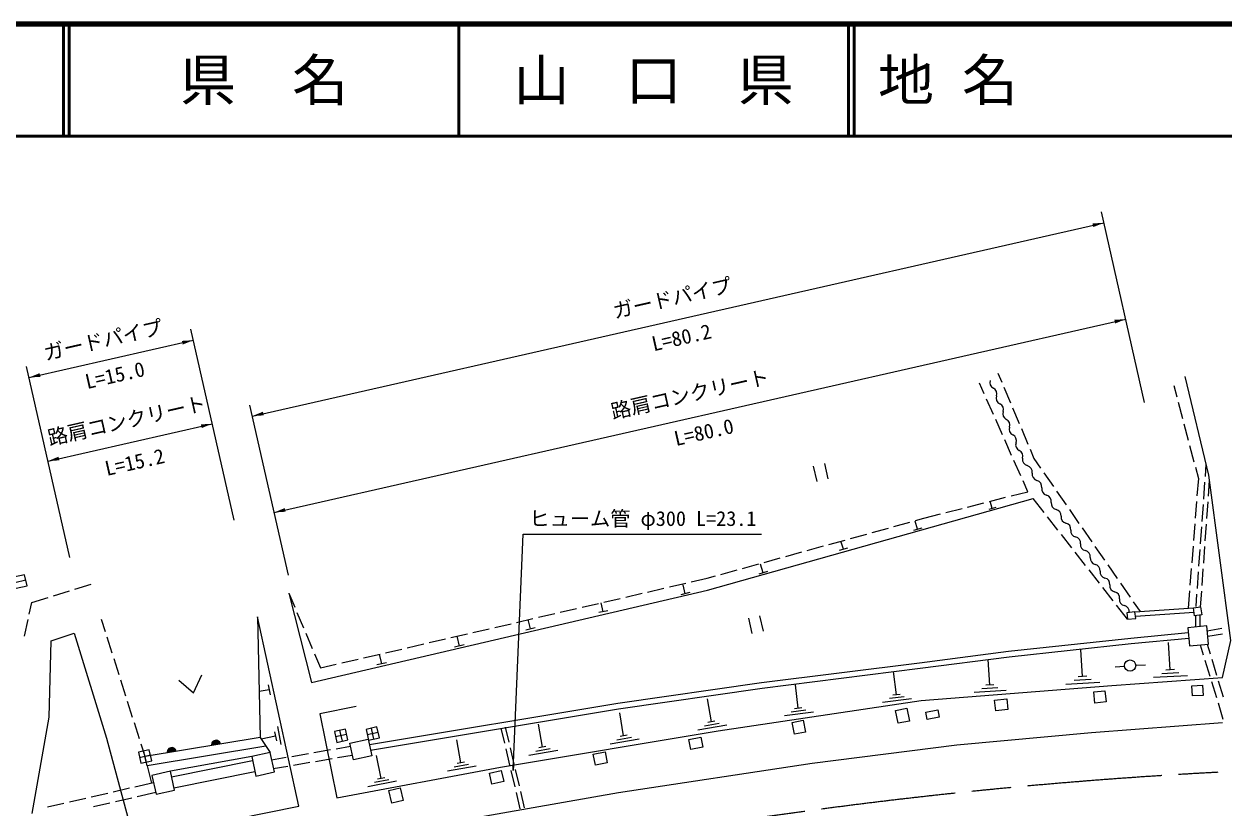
# Model space of a CAD drawing. Units: millimetres, scale not verified. Extents: x 40000 to 680000, y 20000 to 380000.
# Drawn here: x 294214 to 401249, y 310089 to 380000 of the extents above; entities that cross this region are included whole.
import ezdxf
from ezdxf.enums import TextEntityAlignment as Align

# ---------------------------------------------------------------- set-up
doc = ezdxf.new("R2010")
doc.units = ezdxf.units.MM
doc.header["$LTSCALE"] = 1000
doc.linetypes.add('CHAIN', pattern=[18.5, 12, -1.5, 3.5, -1.5])
for name, color, linetype, lineweight in [('M-BMK', 2, 'CHAIN', 13), ('M-BMK-ROW', 30, 'Continuous', 25), ('M-STR-HTXT', 7, 'Continuous', 13), ('M-TTL', 2, 'Continuous', 140), ('M-TTL-LINE', 7, 'Continuous', 50), ('M-WORK', 1, 'Continuous', 13)]:
    doc.layers.add(name, color=color, linetype=linetype, lineweight=lineweight)
doc.layers.add('M-TTL-TXT', color=7, linetype='Continuous')
doc.styles.add('ＭＳ ゴシック', font='')
doc.styles.get('ＭＳ ゴシック').set_extended_font_data('MS Gothic')

# ---------------------------------------------------------------- blocks, each defined once
blk = doc.blocks.new('filled_arrow')
at = {"color": 0, "linetype": 'Continuous', "lineweight": -2}
blk.add_solid([(7.5, 1.25), (0, 0), (7.5, -1.25)], dxfattribs=at)
blk = doc.blocks.new('open_arrow')
at = {"color": 0, "linetype": 'Continuous', "lineweight": -2}
blk.add_lwpolyline([(7.5, 1.25), (0, 0), (7.5, -1.25)], dxfattribs=at)

msp = doc.modelspace()

# ---------------------------------------------------------------- linework, layer by layer
at = {"layer": 'M-BMK'}
msp.add_arc((424608, -136093), 450000, 91.32774, 98.46853, dxfattribs=at)
at = {"layer": 'M-BMK-ROW'}
for p, q in [((294266, 330885), (293291, 330664)), ((294488, 329910), (294266, 330885)), ((294377, 330397), (293402, 330176)), ((293512, 329688), (294488, 329910)), ((322877, 317129), (321901, 316908)), ((321901, 316908), (322123, 315933)), ((322610, 316043), (322389, 317018)), ((323098, 316154), (322877, 317129)), ((325699, 317320), (324723, 317099)), ((324723, 317099), (324945, 316124)), ((325809, 316832), (324834, 316611)), ((325432, 316234), (325211, 317209)), ((325920, 316345), (325699, 317320)), ((322987, 316641), (322012, 316420)), ((322123, 315933), (323098, 316154)), ((324945, 316124), (325920, 316345)), ((305388, 315274), (304412, 315053)), ((304412, 315053), (304634, 314078)), ((305498, 314786), (304523, 314565)), ((305121, 314188), (304900, 315163)), ((305609, 314299), (305388, 315274)), ((304634, 314078), (305609, 314299))]:
    msp.add_line(p, q, dxfattribs=at)
at = {"layer": 'M-STR-HTXT'}
for p, q in [((394163, 346256), (390308, 363248)), ((314588, 345043), (390529, 362272)), ((316537, 336450), (392479, 353679)), ((312954, 335745), (309090, 352776)), ((294667, 348479), (309311, 351801)), ((298309, 332422), (294445, 349454)), ((317810, 330840), (314366, 346018)), ((296356, 341031), (311001, 344354))]:
    msp.add_line(p, q, dxfattribs=at)
msp.add_lwpolyline([(337835, 313446), (338750, 334500), (360000, 334500)], dxfattribs=at)
at = {"layer": 'M-TTL'}
msp.add_line((680000, 380000), (40000, 380000), dxfattribs=at)
at = {"layer": 'M-TTL-LINE'}
for p, q in [((297750, 380000), (297750, 370000)), ((298250, 380000), (298250, 370000)), ((333000, 380000), (333000, 370000)), ((367750, 380000), (367750, 370000)), ((368250, 380000), (368250, 370000)), ((40000, 370000), (680000, 370000))]:
    msp.add_line(p, q, dxfattribs=at)
at = {"layer": 'M-WORK'}
for p, q in [((379866, 347015), (379441, 347970)), ((381088, 348865), (381427, 348062)), ((399901, 339758), (397798, 348553)), ((381621, 347601), (382204, 346219)), ((396763, 347758), (397029, 346757)), ((380680, 345188), (380070, 346559)), ((382398, 345758), (382981, 344376)), ((397157, 346274), (397542, 344824)), ((381494, 343361), (380884, 344732)), ((383176, 343916), (383759, 342534)), ((397670, 344340), (398055, 342891)), ((382308, 341534), (381698, 342905)), ((383953, 342073), (384292, 341269)), ((398183, 342407), (398568, 340958)), ((364607, 340575), (364917, 339209)), ((365941, 339442), (365631, 340807)), ((383122, 339708), (382511, 341078)), ((384292, 341269), (384895, 340400)), ((398696, 340474), (398961, 339474)), ((399586, 339635), (399665, 340744)), ((385180, 339989), (386035, 338757)), ((398961, 339474), (398840, 337926)), ((401854, 325030), (399901, 339758)), ((382258, 337915), (383751, 338296)), ((383751, 338296), (383325, 339251)), ((386320, 338346), (387175, 337113)), ((399444, 337640), (399551, 339137)), ((399863, 337898), (399963, 339293)), ((355169, 329502), (384236, 337681)), ((378383, 336925), (379836, 337297)), ((380320, 337420), (381774, 337792)), ((380583, 336802), (380391, 337438)), ((385209, 336435), (384236, 337681)), ((398801, 337427), (398683, 335932)), ((399721, 335903), (399828, 337399)), ((374468, 335925), (375960, 336307)), ((376445, 336430), (377898, 336802)), ((380901, 336898), (380265, 336706)), ((387460, 336702), (388315, 335470)), ((399302, 335645), (399408, 337142)), ((369865, 334652), (371311, 335052)), ((371793, 335185), (373239, 335585)), ((374285, 335053), (373559, 334834)), ((373922, 334944), (373703, 335669)), ((373721, 335719), (374468, 335925)), ((386440, 334859), (385517, 336041)), ((388600, 335059), (389455, 333827)), ((398644, 335433), (398526, 333938)), ((399159, 333651), (399266, 335147)), ((399579, 333908), (399686, 335404)), ((366010, 333586), (367456, 333986)), ((367938, 334119), (369383, 334519)), ((387672, 333283), (386748, 334465)), ((362155, 332520), (363601, 332920)), ((364082, 333053), (365528, 333453)), ((367660, 333265), (366934, 333046)), ((367297, 333156), (367078, 333881)), ((388903, 331707), (387980, 332889)), ((389740, 333416), (390594, 332183)), ((398487, 333440), (398370, 331944)), ((399017, 331656), (399124, 333152)), ((399436, 331913), (399543, 333410)), ((358300, 331453), (359745, 331853)), ((360149, 331055), (359912, 331839)), ((360227, 331987), (361673, 332386)), ((355142, 330580), (355890, 330787)), ((356372, 330920), (357818, 331320)), ((360540, 331174), (359757, 330937)), ((390135, 330131), (389211, 331313)), ((390879, 331772), (391734, 330540)), ((398330, 331446), (398213, 329950)), ((398875, 329661), (398981, 331157)), ((399294, 329918), (399401, 331415)), ((298751, 329594), (300200, 330035)), ((349834, 329349), (351296, 329688)), ((351783, 329801), (353244, 330140)), ((353198, 329199), (352998, 329992)), ((353731, 330253), (355142, 330580)), ((391366, 328555), (390443, 329737)), ((392019, 330129), (392874, 328896)), ((294910, 328425), (296359, 328866)), ((296837, 329011), (298272, 329448)), ((317826, 329257), (319855, 321276)), ((317826, 329257), (318363, 327992)), ((319855, 321276), (355169, 329502)), ((345938, 328446), (347399, 328785)), ((347886, 328898), (349347, 329237)), ((353595, 329298), (352801, 329099)), ((398174, 329452), (398052, 327904)), ((398760, 328053), (398839, 329162)), ((399159, 328025), (399259, 329420)), ((294685, 327374), (294910, 328425)), ((318559, 327532), (319145, 326151)), ((342041, 327543), (343502, 327881)), ((343989, 327994), (345451, 328333)), ((346279, 327681), (345479, 327508)), ((345879, 327594), (345706, 328394)), ((392647, 326916), (391674, 328161)), ((393305, 327586), (392580, 327502)), ((393159, 328486), (393762, 327616)), ((393305, 327586), (398532, 327936)), ((393373, 326999), (393305, 327586)), ((393351, 327188), (398588, 327539)), ((398532, 327936), (399159, 328025)), ((398632, 327225), (398532, 327936)), ((399159, 328025), (399259, 327314)), ((294266, 325418), (294580, 326885)), ((301486, 325787), (301136, 326891)), ((318736, 310260), (315033, 327138)), ((315033, 327138), (315282, 316380)), ((336196, 326187), (337657, 326526)), ((338144, 326639), (339606, 326978)), ((339377, 326051), (339197, 326883)), ((340093, 327091), (341554, 327430)), ((358835, 327003), (359145, 325638)), ((360169, 325870), (359859, 327235)), ((392580, 327502), (392647, 326916)), ((392647, 326916), (393373, 326999)), ((399259, 327314), (398632, 327225)), ((398696, 327234), (398708, 326223)), ((399096, 327291), (399107, 326262)), ((296628, 325003), (298693, 325669)), ((298693, 325669), (301570, 316330)), ((319341, 325691), (319927, 324310)), ((332300, 325284), (333761, 325623)), ((333047, 324531), (332857, 325413)), ((334248, 325736), (335709, 326074)), ((339793, 326141), (338961, 325961)), ((392926, 325244), (398058, 325742)), ((399704, 326320), (398018, 326156)), ((398018, 326156), (398175, 324538)), ((399862, 324702), (399704, 326320)), ((401059, 326088), (399748, 325872)), ((401107, 325602), (399796, 325375)), ((296459, 318199), (296628, 325003)), ((302091, 323881), (301637, 325311)), ((328403, 324380), (329864, 324719)), ((330351, 324832), (331812, 325171)), ((333488, 324627), (332607, 324436)), ((382020, 324067), (392926, 325244)), ((382079, 323571), (392977, 324746)), ((392977, 324746), (398106, 325245)), ((396441, 322408), (396300, 324833)), ((398175, 324538), (399862, 324702)), ((399135, 324632), (399403, 323757)), ((399745, 324691), (400006, 323834)), ((401114, 321711), (401854, 325030)), ((302695, 321975), (302242, 323404)), ((320122, 323850), (320659, 322585)), ((322558, 323025), (324019, 323364)), ((324506, 323477), (325968, 323816)), ((326120, 322947), (325934, 323810)), ((326455, 323929), (327916, 324267)), ((374097, 323048), (382020, 324067)), ((374160, 322552), (382079, 323571)), ((380352, 321052), (380220, 323332)), ((388626, 321808), (388486, 324233)), ((399549, 323279), (399987, 321844)), ((400152, 323356), (400591, 321921)), ((320659, 322585), (322071, 322912)), ((326552, 323040), (325689, 322853)), ((359992, 321282), (374097, 323048)), ((360058, 320787), (374160, 322552)), ((372030, 320181), (371777, 322254)), ((391530, 322678), (392379, 322741)), ((393380, 322828), (394256, 322865)), ((396820, 322429), (396062, 322386)), ((303300, 320068), (302847, 321498)), ((308013, 321489), (309347, 320356)), ((309347, 320356), (310061, 321953)), ((347174, 319440), (359992, 321282)), ((390177, 321289), (387145, 321114)), ((389401, 321548), (387886, 321461)), ((389005, 321830), (388247, 321786)), ((391257, 321005), (401114, 321711)), ((397991, 321889), (394960, 321714)), ((397216, 322148), (395700, 322061)), ((400133, 321366), (400571, 319931)), ((400737, 321443), (401175, 320008)), ((316070, 320635), (315187, 320463)), ((315984, 321077), (316157, 320194)), ((347251, 318946), (360058, 320787)), ((363268, 318985), (363015, 321058)), ((372354, 320221), (371706, 320142)), ((374239, 319676), (391257, 321005)), ((381810, 320564), (378960, 320399)), ((381081, 320808), (379656, 320726)), ((380708, 321072), (379996, 321031)), ((389633, 320435), (390621, 320538)), ((389736, 319442), (389633, 320435)), ((390621, 320538), (390724, 319545)), ((398383, 320997), (399332, 321043)), ((398427, 320089), (398383, 320997)), ((399376, 320134), (398427, 320089)), ((399332, 321043), (399376, 320134)), ((303905, 318162), (303451, 319592)), ((323830, 319153), (320610, 318496)), ((325030, 315744), (347174, 319440)), ((355523, 317766), (355168, 319824)), ((356130, 316980), (374239, 319676)), ((363592, 319025), (362944, 318946)), ((373389, 319821), (370798, 319505)), ((372709, 320001), (371414, 319843)), ((371959, 318779), (372957, 318981)), ((372957, 318981), (373188, 317841)), ((380787, 319692), (381866, 319824)), ((380902, 318750), (380787, 319692)), ((381866, 319824), (381981, 318881)), ((390724, 319545), (389736, 319442)), ((400717, 319453), (401155, 318019)), ((294928, 309587), (296459, 318199)), ((320610, 318496), (322110, 311008)), ((325112, 315251), (347251, 318946)), ((347700, 316521), (347345, 318578)), ((364626, 318625), (362036, 318309)), ((363947, 318805), (362652, 318647)), ((362725, 317726), (363714, 317914)), ((363714, 317914), (363915, 316854)), ((372190, 317639), (371959, 318779)), ((374650, 318637), (375723, 318831)), ((374767, 317991), (374650, 318637)), ((375840, 318186), (374767, 317991)), ((375723, 318831), (375840, 318186)), ((381981, 318881), (380902, 318750)), ((304509, 316256), (304056, 317685)), ((316570, 316887), (316725, 316091)), ((316810, 317347), (317122, 315755)), ((336713, 313724), (356130, 316980)), ((337097, 315860), (336782, 317198)), ((337487, 315952), (337171, 317290)), ((340451, 315507), (340096, 317565)), ((356898, 317474), (354326, 317030)), ((356210, 317620), (354925, 317398)), ((355844, 317822), (355202, 317711)), ((362926, 316666), (362725, 317726)), ((363915, 316854), (362926, 316666)), ((373188, 317841), (372190, 317639)), ((389421, 316819), (401103, 317707)), ((301570, 316330), (304001, 307336)), ((305011, 314676), (304661, 315779)), ((315282, 316380), (305011, 314676)), ((315282, 316380), (316157, 315049)), ((316648, 316489), (315374, 316240)), ((323290, 315870), (324926, 316223)), ((323614, 314373), (323290, 315870)), ((324926, 316223), (325250, 314726)), ((333174, 314111), (332818, 316169)), ((349075, 316229), (346504, 315784)), ((348388, 316375), (347102, 316152)), ((348022, 316576), (347379, 316465)), ((353514, 316203), (354576, 316411)), ((353689, 315310), (353514, 316203)), ((354576, 316411), (354751, 315519)), ((377415, 315734), (389421, 316819)), ((315795, 315600), (305210, 313848)), ((314521, 314688), (307269, 313366)), ((316157, 315049), (314521, 314688)), ((314521, 314688), (314907, 312938)), ((316543, 313299), (316157, 315049)), ((318102, 314695), (319580, 314950)), ((320072, 315035), (321551, 315291)), ((322043, 315376), (323348, 315601)), ((322179, 314587), (323484, 314813)), ((325250, 314726), (323614, 314373)), ((326066, 312729), (325665, 314778)), ((337556, 313914), (337212, 315374)), ((337946, 314005), (337601, 315465)), ((341826, 315215), (339254, 314771)), ((341139, 315361), (339853, 315139)), ((340773, 315563), (340130, 315452)), ((344985, 314888), (346045, 315104)), ((345184, 313910), (344985, 314888)), ((346045, 315104), (346244, 314127)), ((354751, 315519), (353689, 315310)), ((364515, 314078), (377415, 315734)), ((305210, 313848), (305011, 314676)), ((305210, 313848), (305581, 312295)), ((307380, 312877), (314603, 314317)), ((316304, 314385), (317609, 314610)), ((316440, 313596), (317745, 313822)), ((318238, 313907), (319716, 314162)), ((320209, 314247), (321687, 314502)), ((322110, 311008), (336713, 313724)), ((334548, 313819), (331977, 313375)), ((333861, 313965), (332575, 313743)), ((333495, 314167), (332852, 314056)), ((346244, 314127), (345184, 313910)), ((347241, 311470), (364515, 314078)), ((307269, 313366), (305618, 312992)), ((305618, 312992), (305998, 311317)), ((307649, 311692), (307269, 313366)), ((307576, 311897), (314799, 313337)), ((314907, 312938), (316543, 313299)), ((326756, 312598), (325476, 312348)), ((326386, 312792), (325746, 312667)), ((335720, 313194), (336784, 313427)), ((335935, 312214), (335720, 313194)), ((336784, 313427), (336999, 312448)), ((338015, 311967), (337671, 313427)), ((338405, 312059), (338060, 313519)), ((303626, 311843), (302165, 311506)), ((305763, 312337), (304113, 311956)), ((305998, 311317), (307649, 311692)), ((327447, 312467), (324885, 311966)), ((326741, 311644), (327763, 311884)), ((327008, 310507), (326741, 311644)), ((327763, 311884), (328030, 310747)), ((336999, 312448), (335935, 312214)), ((338474, 310020), (338130, 311480)), ((338864, 310112), (338520, 311572)), ((297780, 310493), (296318, 310156)), ((299729, 310943), (298267, 310606)), ((301677, 311393), (300216, 311056)), ((301880, 310516), (300418, 310179)), ((303829, 310966), (302367, 310629)), ((305966, 311460), (304316, 311079)), ((328030, 310747), (327008, 310507)), ((328799, 308229), (347241, 311470)), ((310195, 308532), (318736, 310260))]:
    msp.add_line(p, q, dxfattribs=at)
msp.add_circle((392877, 322788), 500, dxfattribs=at)
for centre, radius, start, end in [((380896, 348022), 546, 159.1232, 246.1287), ((380454, 347023), 546, 339.1232, 66.1287), ((381475, 346634), 546, 159.1232, 246.1287), ((381033, 345635), 546, 339.1232, 66.1287), ((382053, 345246), 546, 159.1232, 246.1287), ((381611, 344247), 546, 339.1232, 66.1287), ((382632, 343858), 546, 159.1232, 246.1287), ((382190, 342859), 546, 339.1232, 66.1287), ((383210, 342470), 546, 159.1232, 246.1287), ((382768, 341471), 546, 339.1232, 66.1287), ((383861, 341186), 589, 171.14133, 254.7776), ((383551, 340049), 589, 351.14133, 74.7776), ((384715, 339868), 589, 171.14133, 254.7776), ((384406, 338732), 589, 351.14133, 74.7776), ((385569, 338550), 589, 171.14133, 254.7776), ((385260, 337414), 589, 351.14133, 74.7776), ((386381, 337246), 545, 171.82783, 258.93365), ((386172, 336176), 545, 351.82783, 78.93365), ((387251, 336021), 545, 171.82783, 258.93365), ((387042, 334952), 545, 351.82783, 78.93365), ((388121, 334797), 545, 171.82783, 258.93365), ((387911, 333727), 545, 351.82783, 78.93365), ((388990, 333572), 545, 171.82783, 258.93365), ((388781, 332503), 545, 351.82783, 78.93365), ((389860, 332348), 545, 171.82783, 258.93365), ((389651, 331278), 545, 351.82783, 78.93365), ((390729, 331123), 545, 171.82783, 258.93365), ((390520, 330054), 545, 351.82783, 78.93365), ((391599, 329899), 545, 171.82783, 258.93365), ((391390, 328829), 545, 351.82783, 78.93365), ((392469, 328674), 545, 171.82783, 258.93365), ((392259, 327605), 545, 351.82783, 78.93365), ((311336, 315725), 400, 9.42335, 189.42335), ((311336, 315725), 320, 9.42335, 189.42335), ((311336, 315725), 240, 9.42335, 189.42335), ((311336, 315725), 160, 9.42335, 189.42335), ((311336, 315725), 100, 9.42335, 189.42335), ((307390, 315071), 400, 9.42335, 189.42335), ((307390, 315071), 320, 9.42335, 189.42335), ((307390, 315071), 240, 9.42335, 189.42335), ((307390, 315071), 160, 9.42335, 189.42335), ((307390, 315071), 100, 9.42335, 189.42335)]:
    msp.add_arc(centre, radius, start, end, dxfattribs=at)

# ---------------------------------------------------------------- block references
at = {"layer": 'M-STR-HTXT'}
for name, p, xscale, yscale, rotation in [('filled_arrow', (390529, 362272), 133, 133, 192.8), ('filled_arrow', (392479, 353679), 133, 133, 192.8), ('filled_arrow', (309311, 351801), 133, 133, 192.8), ('filled_arrow', (294667, 348479), 133, 133, 12.8), ('filled_arrow', (314588, 345043), 133, 133, 12.8), ('filled_arrow', (311001, 344354), 133, 133, 192.8), ('filled_arrow', (296356, 341031), 133, 133, 12.8), ('filled_arrow', (316537, 336450), 133, 133, 12.8), ('open_arrow', (337835, 313446), 66.7, 66.7, 87.5)]:
    msp.add_blockref(name, p, dxfattribs=dict(at, xscale=xscale, yscale=yscale, rotation=rotation))

# ---------------------------------------------------------------- texts
at = {"layer": 'M-STR-HTXT', "style": 'ＭＳ ゴシック'}
for s, p in [('ガードパイプ', (346766, 354375)), ('ガードパイプ', (296000, 350632)), ('路肩コンクリート', (346586, 345407)), ('路肩コンクリート', (296348, 343054))]:
    msp.add_text(s, height=1320, rotation=12.783, dxfattribs=at).set_placement(p, align=Align.MIDDLE_LEFT)
for s, p in [('L=80.2', (353089, 351020)), ('L=15.0', (302557, 347653)), ('L=80.0', (355087, 342571)), ('L=15.2', (304316, 339904))]:
    msp.add_text(s, height=1320, rotation=12.783, dxfattribs=at).set_placement(p, align=Align.BOTTOM_CENTER)
msp.add_text('ヒューム管 φ300 L=23.1', height=1320, dxfattribs=at).set_placement((339300, 335900), align=Align.MIDDLE_LEFT)
at = {"layer": 'M-TTL-TXT', "style": 'ＭＳ ゴシック'}
for s, p in [('県\u3000名', (315625, 375000)), ('山\u3000口\u3000県', (350375, 375000))]:
    msp.add_text(s, height=3666, dxfattribs=at).set_placement(p, align=Align.MIDDLE_CENTER)
msp.add_text('地 名', height=3666, dxfattribs=at).set_placement((370380, 375000), align=Align.MIDDLE_LEFT)

doc.saveas('drawing.dxf')
